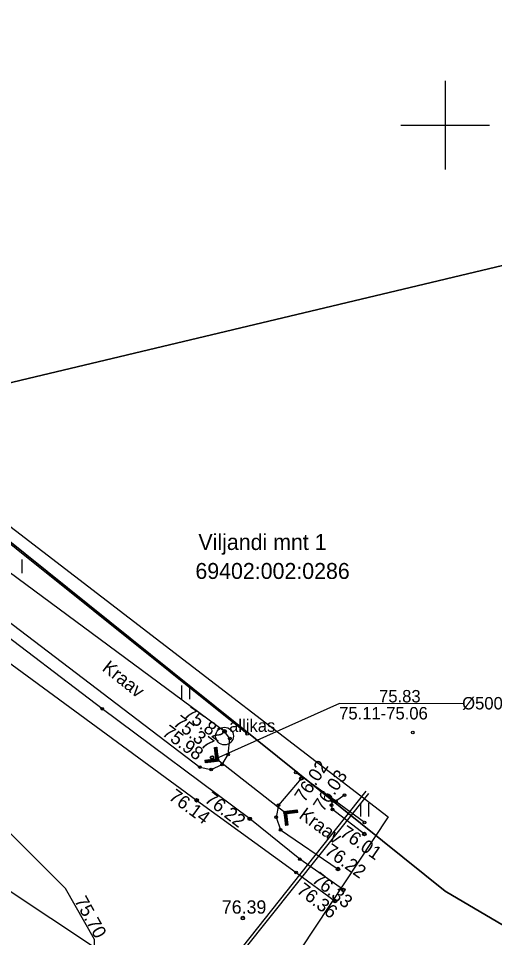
# Model space of a CAD drawing. Extents: x 631561 to 632340, y 6446672 to 6447246.
# Drawn here: x 632225.9 to 632252.8, y 6446854.2 to 6446906 of the extents above; entities that cross this region are included whole.
import ezdxf

# ---------------------------------------------------------------- set-up
doc = ezdxf.new("R2010")
doc.units = 0
for name, color, linetype in [('AED', 7, 'Continuous'), ('Default', 7, 'Continuous'), ('HALJASTUS', 7, 'Continuous'), ('KORGUS-EH2000', 7, 'Continuous'), ('MOOTMPUNKT', 7, 'Continuous'), ('MOOTPIIR', 7, 'Continuous'), ('MPOHULIIN', 7, 'Continuous'), ('PIIR', 7, 'Continuous'), ('SIOHULIIN', 7, 'Continuous'), ('SITRASS', 7, 'Continuous'), ('TEE', 7, 'Continuous'), ('TRUUP', 7, 'Continuous'), ('VEEKOGU', 7, 'Continuous'), ('VORK', 7, 'Continuous')]:
    doc.layers.add(name, color=color, linetype=linetype)

# ---------------------------------------------------------------- blocks, each defined once
blk = doc.blocks.new('ALIKAS')
at = {"layer": 'Default'}
blk.add_circle((0, 0), 100, dxfattribs=at)
blk.add_text(' allikas', height=140, dxfattribs=at).set_placement((0, 47))

msp = doc.modelspace()

# ---------------------------------------------------------------- linework, layer by layer
at = {"layer": 'AED'}
for points in [[(632238.833, 6446865.671), (632217.105, 6446883.058), (632205.072, 6446891.333), (632204.683, 6446892.265), (632204.699, 6446893.527)], [(632244.311, 6446862.223), (632243.827, 6446861.88), (632241.572, 6446863.495)], [(632245.444, 6446860.672), (632243.83, 6446861.858)]]:
    msp.add_lwpolyline(points, dxfattribs=at)
at = {"layer": 'HALJASTUS'}
for p, q in [((632226.126, 6446875.501), (632226.126, 6446874.739)), ((632235.123, 6446868.393), (632235.123, 6446867.632)), ((632235.578, 6446868.393), (632235.578, 6446867.632)), ((632245.213, 6446861.772), (632245.213, 6446861.011)), ((632245.668, 6446861.772), (632245.668, 6446861.011))]:
    msp.add_line(p, q, dxfattribs=at)
at = {"layer": 'KORGUS-EH2000'}
for centre in [(632237.554, 6446865.811), (632236.849, 6446864.339), (632241.879, 6446863.163), (632235.978, 6446861.93), (632243.662, 6446861.907), (632238.974, 6446860.88), (632245.438, 6446860.025), (632243.951, 6446858.054), (632244.253, 6446856.874), (632243.784, 6446856.247), (632238.584, 6446855.287)]:
    msp.add_circle(centre, 0.1, dxfattribs=at)
at = {"layer": 'MOOTMPUNKT'}
for centre in [(632230.651, 6446867.093), (632237.554, 6446865.811), (632238.833, 6446865.671), (632248.162, 6446865.753), (632237.854, 6446865.418), (632237.749, 6446864.514), (632236.849, 6446864.339), (632237.147, 6446864.211), (632237.41, 6446863.952), (632236.164, 6446863.802), (632236.793, 6446863.661), (632241.572, 6446863.495), (632241.879, 6446863.163), (632235.978, 6446861.93), (632243.662, 6446861.907), (632243.827, 6446861.88), (632243.83, 6446861.858), (632244.311, 6446862.223), (632240.597, 6446861.658), (632243.58, 6446861.65), (632243.635, 6446861.412), (632238.974, 6446860.88), (632240.458, 6446860.972), (632240.976, 6446861.22), (632245.444, 6446860.672), (632240.714, 6446860.265), (632245.438, 6446860.025), (632241.799, 6446858.602), (632241.584, 6446857.851), (632243.951, 6446858.054), (632244.253, 6446856.874), (632243.784, 6446856.247), (632238.584, 6446855.287)]:
    msp.add_circle(centre, 0.075, dxfattribs=at)
at = {"layer": 'MOOTPIIR'}
msp.add_lwpolyline([(632169.61, 6446829.87), (632142.262, 6446852.711), (632151.206, 6446871.586), (632182.183, 6446910.629), (632246.769, 6446860.993), (632236.902, 6446846.053), (632244.743, 6446840.746), (632239.746, 6446832.9), (632233.476, 6446836.186), (632212.267, 6446807.045), (632169.61, 6446829.87)], dxfattribs=at)
at = {"layer": 'MPOHULIIN'}
msp.add_lwpolyline([(632245.528, 6446862.435), (632228.766, 6446841.325), (632194.728, 6446880.62), (632171.363, 6446898.055)], dxfattribs=at)
at = {"layer": 'PIIR'}
msp.add_lwpolyline([(632129.11, 6446949.02), (632193.86, 6446900.9), (632216.84, 6446883.42), (632250, 6446856.81), (632275.32, 6446841.91)], dxfattribs=at)
for points in [[(632216.84, 6446883.42), (632193.86, 6446900.9), (632197.77, 6446907.43), (632272.99, 6446920.18), (632277.21, 6446897.8)], [(632318.09, 6446841.7), (632291.35, 6446838.41), (632275.32, 6446841.91), (632250, 6446856.81), (632216.84, 6446883.42), (632277.21, 6446897.8), (632277.79, 6446894.25), (632307.29, 6446899.81)]]:
    msp.add_lwpolyline(points, close=True, dxfattribs=at)
at = {"layer": 'SIOHULIIN'}
msp.add_lwpolyline([(632228.928, 6446841.298), (632245.682, 6446862.306)], dxfattribs=at)
at = {"layer": 'SITRASS'}
msp.add_lwpolyline([(632239.884, 6446847.31), (632232.569, 6446852.072), (632189.313, 6446880.792)], dxfattribs=at)
at = {"layer": 'TEE'}
for points in [[(632244.253, 6446856.874), (632241.799, 6446858.602), (632238.974, 6446860.88), (632230.651, 6446867.093), (632224.082, 6446872.08), (632213.34, 6446880.109), (632201.277, 6446889.232), (632189.892, 6446897.409), (632181.03, 6446904.294), (632179.374, 6446905.801), (632178.584, 6446906.806)], [(632177.548, 6446905.82), (632189.311, 6446896.629), (632200.693, 6446888.421), (632212.63, 6446879.192), (632223.444, 6446871.13), (632235.978, 6446861.93), (632241.584, 6446857.851), (632243.784, 6446856.247)], [(632242.644, 6446839.657), (632236.044, 6446844.9), (632232.995, 6446847.772), (632230.219, 6446852.089), (632230.219, 6446854.075), (632228.592, 6446856.956), (632225.374, 6446860.176), (632219.253, 6446865.281), (632207.953, 6446873.764), (632200.875, 6446879.055), (632200.875, 6446879.056), (632200.874, 6446879.055), (632200.875, 6446879.056), (632200.875, 6446879.056), (632200.873, 6446879.055), (632200.874, 6446879.055), (632200.874, 6446879.055), (632200.875, 6446879.055), (632196.675, 6446882.561), (632185.684, 6446891.109), (632173.518, 6446900.239)]]:
    msp.add_lwpolyline(points, dxfattribs=at)
at = {"layer": 'TRUUP'}
for p, q in [((632236.986, 6446864.903), (632237.127, 6446864.921)), ((632237.067, 6446864.272), (632236.986, 6446864.903)), ((632236.986, 6446864.898), (632237.137, 6446864.845)), ((632236.99, 6446864.87), (632237.14, 6446864.817)), ((632236.993, 6446864.842), (632237.144, 6446864.789)), ((632236.997, 6446864.814), (632237.147, 6446864.761)), ((632237.001, 6446864.787), (632237.151, 6446864.734)), ((632237.004, 6446864.759), (632237.155, 6446864.706)), ((632237.008, 6446864.731), (632237.158, 6446864.678)), ((632237.011, 6446864.703), (632237.162, 6446864.65)), ((632237.015, 6446864.675), (632237.165, 6446864.623)), ((632237.019, 6446864.648), (632237.169, 6446864.595)), ((632237.022, 6446864.62), (632237.173, 6446864.567)), ((632237.026, 6446864.592), (632237.176, 6446864.539)), ((632237.029, 6446864.564), (632237.18, 6446864.512)), ((632237.03, 6446864.909), (632237.133, 6446864.872)), ((632237.033, 6446864.537), (632237.183, 6446864.484)), ((632237.147, 6446864.211), (632237.056, 6446864.912)), ((632237.085, 6446864.916), (632237.129, 6446864.9)), ((632237.227, 6446864.15), (632237.127, 6446864.921)), ((632236.437, 6446864.191), (632237.067, 6446864.272)), ((632236.437, 6446864.191), (632236.455, 6446864.05)), ((632236.437, 6446864.19), (632236.733, 6446864.086)), ((632236.44, 6446864.162), (632236.678, 6446864.078)), ((632236.444, 6446864.134), (632236.623, 6446864.071)), ((632236.446, 6446864.12), (632237.147, 6446864.211)), ((632236.448, 6446864.106), (632236.568, 6446864.064)), ((632236.451, 6446864.079), (632236.513, 6446864.057)), ((632236.455, 6446864.05), (632237.227, 6446864.15)), ((632236.49, 6446864.198), (632236.788, 6446864.093)), ((632236.545, 6446864.205), (632236.843, 6446864.1)), ((632236.6, 6446864.212), (632236.898, 6446864.107)), ((632236.655, 6446864.219), (632236.953, 6446864.114)), ((632236.71, 6446864.226), (632237.009, 6446864.121)), ((632236.765, 6446864.233), (632237.064, 6446864.128)), ((632236.82, 6446864.24), (632237.119, 6446864.136)), ((632236.875, 6446864.248), (632237.174, 6446864.143)), ((632236.93, 6446864.255), (632237.227, 6446864.151)), ((632236.986, 6446864.262), (632237.223, 6446864.178)), ((632237.037, 6446864.509), (632237.187, 6446864.456)), ((632237.04, 6446864.481), (632237.191, 6446864.428)), ((632237.041, 6446864.269), (632237.219, 6446864.206)), ((632237.044, 6446864.453), (632237.194, 6446864.401)), ((632237.047, 6446864.426), (632237.198, 6446864.373)), ((632237.051, 6446864.398), (632237.201, 6446864.345)), ((632237.055, 6446864.37), (632237.205, 6446864.317)), ((632237.058, 6446864.342), (632237.209, 6446864.289)), ((632237.062, 6446864.315), (632237.212, 6446864.262)), ((632237.065, 6446864.287), (632237.216, 6446864.234)), ((632241.67, 6446861.373), (632240.897, 6446861.282)), ((632240.897, 6446861.282), (632240.988, 6446860.509)), ((632241.192, 6446861.174), (632240.897, 6446861.281)), ((632241.137, 6446861.167), (632240.9, 6446861.253)), ((632241.082, 6446861.161), (632240.904, 6446861.226)), ((632241.057, 6446861.143), (632240.907, 6446861.198)), ((632241.06, 6446861.115), (632240.91, 6446861.17)), ((632241.063, 6446861.088), (632240.913, 6446861.142)), ((632241.066, 6446861.06), (632240.917, 6446861.114)), ((632241.07, 6446861.032), (632240.92, 6446861.087)), ((632241.073, 6446861.004), (632240.923, 6446861.059)), ((632241.076, 6446860.976), (632240.927, 6446861.031)), ((632241.08, 6446860.949), (632240.93, 6446861.003)), ((632241.083, 6446860.921), (632240.933, 6446860.975)), ((632241.086, 6446860.893), (632240.936, 6446860.948)), ((632241.089, 6446860.865), (632240.94, 6446860.92)), ((632241.093, 6446860.837), (632240.943, 6446860.892)), ((632241.247, 6446861.18), (632240.95, 6446861.289)), ((632241.678, 6446861.302), (632240.976, 6446861.22)), ((632240.976, 6446861.22), (632241.058, 6446860.518)), ((632241.302, 6446861.187), (632241.005, 6446861.295)), ((632241.687, 6446861.232), (632241.055, 6446861.158)), ((632241.055, 6446861.158), (632241.129, 6446860.526)), ((632241.358, 6446861.193), (632241.06, 6446861.302)), ((632241.413, 6446861.2), (632241.115, 6446861.308)), ((632241.468, 6446861.206), (632241.171, 6446861.315)), ((632241.523, 6446861.213), (632241.226, 6446861.321)), ((632241.578, 6446861.219), (632241.281, 6446861.327)), ((632241.633, 6446861.225), (632241.336, 6446861.334)), ((632241.686, 6446861.233), (632241.391, 6446861.34)), ((632241.683, 6446861.261), (632241.447, 6446861.347)), ((632241.68, 6446861.288), (632241.502, 6446861.353)), ((632241.677, 6446861.316), (632241.557, 6446861.36)), ((632241.673, 6446861.344), (632241.612, 6446861.366)), ((632241.687, 6446861.232), (632241.67, 6446861.373)), ((632241.096, 6446860.81), (632240.946, 6446860.864)), ((632241.099, 6446860.782), (632240.949, 6446860.836)), ((632241.102, 6446860.754), (632240.953, 6446860.809)), ((632241.106, 6446860.726), (632240.956, 6446860.781)), ((632241.109, 6446860.698), (632240.959, 6446860.753)), ((632241.112, 6446860.671), (632240.962, 6446860.725)), ((632241.115, 6446860.643), (632240.966, 6446860.697)), ((632241.119, 6446860.615), (632240.969, 6446860.67)), ((632241.122, 6446860.587), (632240.972, 6446860.642)), ((632241.125, 6446860.559), (632240.975, 6446860.614)), ((632241.128, 6446860.532), (632240.979, 6446860.586)), ((632241.085, 6446860.521), (632240.982, 6446860.558)), ((632241.03, 6446860.514), (632240.985, 6446860.531)), ((632241.129, 6446860.526), (632240.988, 6446860.509))]:
    msp.add_line(p, q, dxfattribs=at)
for points in [[(632251.052, 6446867.373), (632244.026, 6446867.38), (632237.057, 6446864.27)], [(632240.976, 6446861.22), (632237.147, 6446864.211)]]:
    msp.add_lwpolyline(points, dxfattribs=at)
at = {"layer": 'VEEKOGU'}
for points in [[(632178.978, 6446907.11), (632180.866, 6446905.532), (632190.439, 6446898.05), (632201.58, 6446889.937), (632213.943, 6446880.719), (632236.164, 6446863.802), (632236.793, 6446863.661), (632237.41, 6446863.952), (632237.749, 6446864.514), (632237.854, 6446865.418), (632237.554, 6446865.811), (632215.121, 6446882.389), (632202.526, 6446891.368), (632192.226, 6446899.826), (632180.948, 6446908.736)], [(632241.879, 6446863.163), (632240.597, 6446861.658), (632240.458, 6446860.972), (632240.714, 6446860.265), (632243.951, 6446858.054)], [(632245.438, 6446860.025), (632243.635, 6446861.412), (632243.58, 6446861.65), (632243.662, 6446861.907)]]:
    msp.add_lwpolyline(points, dxfattribs=at)
at = {"layer": 'VORK'}
for p, q in [((632250, 6446902.5), (632250, 6446897.5)), ((632247.5, 6446900), (632252.5, 6446900))]:
    msp.add_line(p, q, dxfattribs=at)

# ---------------------------------------------------------------- block references
at = {"layer": 'VEEKOGU', "xscale": 0.005, "yscale": 0.005}
msp.add_blockref('ALIKAS', (632237.552, 6446865.551), dxfattribs=at)

# ---------------------------------------------------------------- texts
at = {"layer": 'KORGUS-EH2000'}
for s, rotation, p in [('75.82', 324.6691, (632235.171, 6446866.657)), ('75.37', 322.4849, (632234.599, 6446866.193)), ('75.98', 323.5002, (632233.984, 6446865.632)), ('76.02', 56.5385, (632242.061, 6446861.765)), ('76.03', 56.3369, (632243.118, 6446861.235)), ('76.14', 323.6996, (632234.358, 6446862.019)), ('76.22', 322.2643, (632236.375, 6446861.878)), ('76.01', 325.2894, (632244.007, 6446859.951)), ('76.22', 324.6046, (632243.14, 6446858.934)), ('76.33', 321.447, (632242.426, 6446857.354)), ('76.36', 322.1974, (632241.567, 6446856.754)), ('75.70', 299.0038, (632229.068, 6446856.266))]:
    msp.add_text(s, height=0.75, rotation=rotation, dxfattribs=at).set_placement(p)
msp.add_text('76.39', height=0.75, dxfattribs=at).set_placement((632237.4, 6446855.537))
at = {"layer": 'PIIR'}
for s, p in [('Viljandi mnt 1', (632236.08, 6446876.04)), ('69402:002:0286', (632235.91, 6446874.408))]:
    msp.add_text(s, height=0.9, dxfattribs=at).set_placement(p)
at = {"layer": 'TRUUP'}
for s, p in [('75.83', (632246.265, 6446867.447)), ('%%C500 bet', (632250.95, 6446867.051)), ('75.11-75.06', (632244.015, 6446866.487))]:
    msp.add_text(s, height=0.7, dxfattribs=at).set_placement(p)
at = {"layer": 'VEEKOGU'}
for rotation, p in [(321.6608, (632230.601, 6446869.287)), (323.8017, (632241.693, 6446860.967))]:
    msp.add_text('Kraav', height=0.75, rotation=rotation, dxfattribs=at).set_placement(p)

doc.saveas('drawing.dxf')
